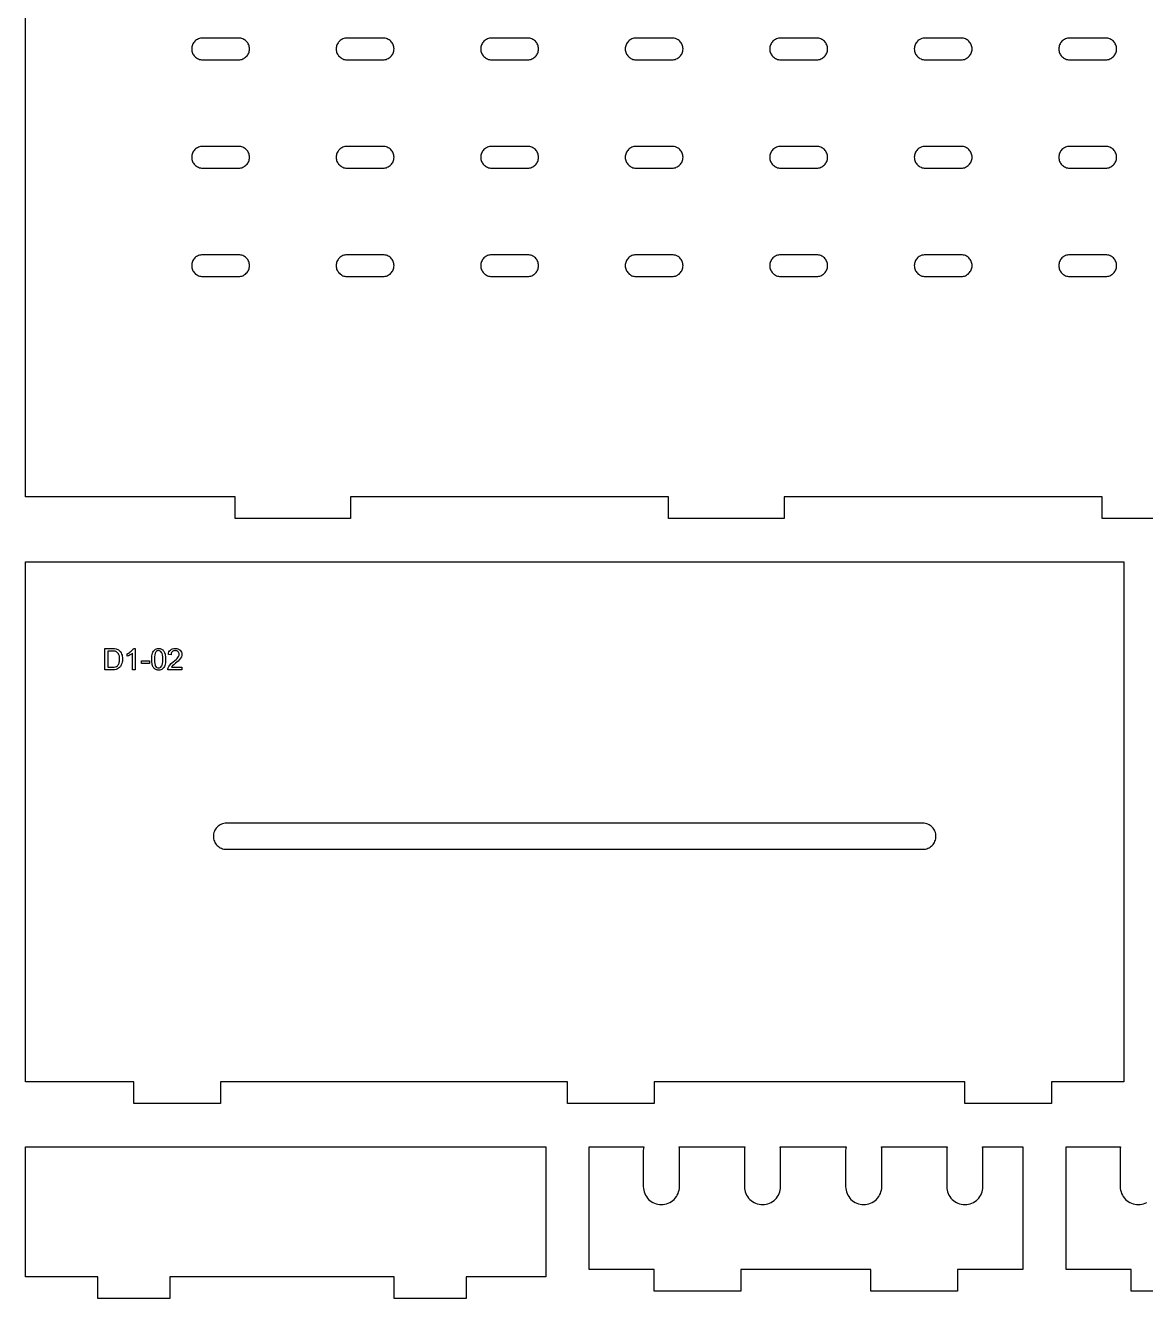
# Model space of a CAD drawing. Header units: millimetres. Extents: x 6 to 577, y -394 to -6.
# Drawn here: x 6 to 161, y -394 to -217.8 of the extents above; entities that cross this region are included whole.
import ezdxf

# ---------------------------------------------------------------- set-up
doc = ezdxf.new("R2010")
doc.units = ezdxf.units.MM
for name, color, linetype in [('cut_inner', 7, 'Continuous'), ('cut_outer', 7, 'Continuous'), ('engrave', 5, 'Continuous')]:
    doc.layers.add(name, color=color, linetype=linetype)

msp = doc.modelspace()

# ---------------------------------------------------------------- linework, layer by layer
at = {"layer": 'cut_inner'}
for points in [[(30.5, -222.5), (35.5, -222.5), (35.65, -222.49), (35.79, -222.47), (35.94, -222.44), (36.07, -222.39), (36.21, -222.32), (36.33, -222.25), (36.45, -222.16), (36.56, -222.06), (36.66, -221.95), (36.75, -221.83), (36.82, -221.71), (36.89, -221.57), (36.94, -221.44), (36.97, -221.29), (36.99, -221.15), (37, -221), (37, -221), (36.99, -220.85), (36.97, -220.71), (36.94, -220.56), (36.89, -220.43), (36.82, -220.29), (36.75, -220.17), (36.66, -220.05), (36.56, -219.94), (36.45, -219.84), (36.33, -219.75), (36.21, -219.68), (36.07, -219.61), (35.94, -219.56), (35.79, -219.53), (35.65, -219.51), (35.5, -219.5), (30.5, -219.5), (30.35, -219.51), (30.21, -219.53), (30.06, -219.56), (29.93, -219.61), (29.79, -219.68), (29.67, -219.75), (29.55, -219.84), (29.44, -219.94), (29.34, -220.05), (29.25, -220.17), (29.18, -220.29), (29.11, -220.43), (29.06, -220.56), (29.03, -220.71), (29.01, -220.85), (29, -221), (29, -221), (29.01, -221.15), (29.03, -221.29), (29.06, -221.44), (29.11, -221.57), (29.18, -221.71), (29.25, -221.83), (29.34, -221.95), (29.44, -222.06), (29.55, -222.16), (29.67, -222.25), (29.79, -222.32), (29.93, -222.39), (30.06, -222.44), (30.21, -222.47), (30.35, -222.49), (30.5, -222.5)], [(50.5, -222.5), (55.5, -222.5), (55.65, -222.49), (55.79, -222.47), (55.94, -222.44), (56.07, -222.39), (56.21, -222.32), (56.33, -222.25), (56.45, -222.16), (56.56, -222.06), (56.66, -221.95), (56.75, -221.83), (56.82, -221.71), (56.89, -221.57), (56.94, -221.44), (56.97, -221.29), (56.99, -221.15), (57, -221), (57, -221), (56.99, -220.85), (56.97, -220.71), (56.94, -220.56), (56.89, -220.43), (56.82, -220.29), (56.75, -220.17), (56.66, -220.05), (56.56, -219.94), (56.45, -219.84), (56.33, -219.75), (56.21, -219.68), (56.07, -219.61), (55.94, -219.56), (55.79, -219.53), (55.65, -219.51), (55.5, -219.5), (50.5, -219.5), (50.35, -219.51), (50.21, -219.53), (50.06, -219.56), (49.93, -219.61), (49.79, -219.68), (49.67, -219.75), (49.55, -219.84), (49.44, -219.94), (49.34, -220.05), (49.25, -220.17), (49.18, -220.29), (49.11, -220.43), (49.06, -220.56), (49.03, -220.71), (49.01, -220.85), (49, -221), (49, -221), (49.01, -221.15), (49.03, -221.29), (49.06, -221.44), (49.11, -221.57), (49.18, -221.71), (49.25, -221.83), (49.34, -221.95), (49.44, -222.06), (49.55, -222.16), (49.67, -222.25), (49.79, -222.32), (49.93, -222.39), (50.06, -222.44), (50.21, -222.47), (50.35, -222.49), (50.5, -222.5)], [(70.5, -222.5), (75.5, -222.5), (75.65, -222.49), (75.79, -222.47), (75.94, -222.44), (76.07, -222.39), (76.21, -222.32), (76.33, -222.25), (76.45, -222.16), (76.56, -222.06), (76.66, -221.95), (76.75, -221.83), (76.82, -221.71), (76.89, -221.57), (76.94, -221.44), (76.97, -221.29), (76.99, -221.15), (77, -221), (77, -221), (76.99, -220.85), (76.97, -220.71), (76.94, -220.56), (76.89, -220.43), (76.82, -220.29), (76.75, -220.17), (76.66, -220.05), (76.56, -219.94), (76.45, -219.84), (76.33, -219.75), (76.21, -219.68), (76.07, -219.61), (75.94, -219.56), (75.79, -219.53), (75.65, -219.51), (75.5, -219.5), (70.5, -219.5), (70.35, -219.51), (70.21, -219.53), (70.06, -219.56), (69.93, -219.61), (69.79, -219.68), (69.67, -219.75), (69.55, -219.84), (69.44, -219.94), (69.34, -220.05), (69.25, -220.17), (69.18, -220.29), (69.11, -220.43), (69.06, -220.56), (69.03, -220.71), (69.01, -220.85), (69, -221), (69, -221), (69.01, -221.15), (69.03, -221.29), (69.06, -221.44), (69.11, -221.57), (69.18, -221.71), (69.25, -221.83), (69.34, -221.95), (69.44, -222.06), (69.55, -222.16), (69.67, -222.25), (69.79, -222.32), (69.93, -222.39), (70.06, -222.44), (70.21, -222.47), (70.35, -222.49), (70.5, -222.5)], [(90.5, -222.5), (95.5, -222.5), (95.65, -222.49), (95.79, -222.47), (95.94, -222.44), (96.07, -222.39), (96.21, -222.32), (96.33, -222.25), (96.45, -222.16), (96.56, -222.06), (96.66, -221.95), (96.75, -221.83), (96.82, -221.71), (96.89, -221.57), (96.94, -221.44), (96.97, -221.29), (96.99, -221.15), (97, -221), (97, -221), (96.99, -220.85), (96.97, -220.71), (96.94, -220.56), (96.89, -220.43), (96.82, -220.29), (96.75, -220.17), (96.66, -220.05), (96.56, -219.94), (96.45, -219.84), (96.33, -219.75), (96.21, -219.68), (96.07, -219.61), (95.94, -219.56), (95.79, -219.53), (95.65, -219.51), (95.5, -219.5), (90.5, -219.5), (90.35, -219.51), (90.21, -219.53), (90.06, -219.56), (89.93, -219.61), (89.79, -219.68), (89.67, -219.75), (89.55, -219.84), (89.44, -219.94), (89.34, -220.05), (89.25, -220.17), (89.18, -220.29), (89.11, -220.43), (89.06, -220.56), (89.03, -220.71), (89.01, -220.85), (89, -221), (89, -221), (89.01, -221.15), (89.03, -221.29), (89.06, -221.44), (89.11, -221.57), (89.18, -221.71), (89.25, -221.83), (89.34, -221.95), (89.44, -222.06), (89.55, -222.16), (89.67, -222.25), (89.79, -222.32), (89.93, -222.39), (90.06, -222.44), (90.21, -222.47), (90.35, -222.49), (90.5, -222.5)], [(110.5, -222.5), (115.5, -222.5), (115.65, -222.49), (115.79, -222.47), (115.94, -222.44), (116.07, -222.39), (116.21, -222.32), (116.33, -222.25), (116.45, -222.16), (116.56, -222.06), (116.66, -221.95), (116.75, -221.83), (116.82, -221.71), (116.89, -221.57), (116.94, -221.44), (116.97, -221.29), (116.99, -221.15), (117, -221), (117, -221), (116.99, -220.85), (116.97, -220.71), (116.94, -220.56), (116.89, -220.43), (116.82, -220.29), (116.75, -220.17), (116.66, -220.05), (116.56, -219.94), (116.45, -219.84), (116.33, -219.75), (116.21, -219.68), (116.07, -219.61), (115.94, -219.56), (115.79, -219.53), (115.65, -219.51), (115.5, -219.5), (110.5, -219.5), (110.35, -219.51), (110.21, -219.53), (110.06, -219.56), (109.93, -219.61), (109.79, -219.68), (109.67, -219.75), (109.55, -219.84), (109.44, -219.94), (109.34, -220.05), (109.25, -220.17), (109.18, -220.29), (109.11, -220.43), (109.06, -220.56), (109.03, -220.71), (109.01, -220.85), (109, -221), (109, -221), (109.01, -221.15), (109.03, -221.29), (109.06, -221.44), (109.11, -221.57), (109.18, -221.71), (109.25, -221.83), (109.34, -221.95), (109.44, -222.06), (109.55, -222.16), (109.67, -222.25), (109.79, -222.32), (109.93, -222.39), (110.06, -222.44), (110.21, -222.47), (110.35, -222.49), (110.5, -222.5)], [(130.5, -222.5), (135.5, -222.5), (135.65, -222.49), (135.79, -222.47), (135.94, -222.44), (136.07, -222.39), (136.21, -222.32), (136.33, -222.25), (136.45, -222.16), (136.56, -222.06), (136.66, -221.95), (136.75, -221.83), (136.82, -221.71), (136.89, -221.57), (136.94, -221.44), (136.97, -221.29), (136.99, -221.15), (137, -221), (137, -221), (136.99, -220.85), (136.97, -220.71), (136.94, -220.56), (136.89, -220.43), (136.82, -220.29), (136.75, -220.17), (136.66, -220.05), (136.56, -219.94), (136.45, -219.84), (136.33, -219.75), (136.21, -219.68), (136.07, -219.61), (135.94, -219.56), (135.79, -219.53), (135.65, -219.51), (135.5, -219.5), (130.5, -219.5), (130.35, -219.51), (130.21, -219.53), (130.06, -219.56), (129.93, -219.61), (129.79, -219.68), (129.67, -219.75), (129.55, -219.84), (129.44, -219.94), (129.34, -220.05), (129.25, -220.17), (129.18, -220.29), (129.11, -220.43), (129.06, -220.56), (129.03, -220.71), (129.01, -220.85), (129, -221), (129, -221), (129.01, -221.15), (129.03, -221.29), (129.06, -221.44), (129.11, -221.57), (129.18, -221.71), (129.25, -221.83), (129.34, -221.95), (129.44, -222.06), (129.55, -222.16), (129.67, -222.25), (129.79, -222.32), (129.93, -222.39), (130.06, -222.44), (130.21, -222.47), (130.35, -222.49), (130.5, -222.5)], [(150.5, -222.5), (155.5, -222.5), (155.65, -222.49), (155.79, -222.47), (155.94, -222.44), (156.07, -222.39), (156.21, -222.32), (156.33, -222.25), (156.45, -222.16), (156.56, -222.06), (156.66, -221.95), (156.75, -221.83), (156.82, -221.71), (156.89, -221.57), (156.94, -221.44), (156.97, -221.29), (156.99, -221.15), (157, -221), (157, -221), (156.99, -220.85), (156.97, -220.71), (156.94, -220.56), (156.89, -220.43), (156.82, -220.29), (156.75, -220.17), (156.66, -220.05), (156.56, -219.94), (156.45, -219.84), (156.33, -219.75), (156.21, -219.68), (156.07, -219.61), (155.94, -219.56), (155.79, -219.53), (155.65, -219.51), (155.5, -219.5), (150.5, -219.5), (150.35, -219.51), (150.21, -219.53), (150.06, -219.56), (149.93, -219.61), (149.79, -219.68), (149.67, -219.75), (149.55, -219.84), (149.44, -219.94), (149.34, -220.05), (149.25, -220.17), (149.18, -220.29), (149.11, -220.43), (149.06, -220.56), (149.03, -220.71), (149.01, -220.85), (149, -221), (149, -221), (149.01, -221.15), (149.03, -221.29), (149.06, -221.44), (149.11, -221.57), (149.18, -221.71), (149.25, -221.83), (149.34, -221.95), (149.44, -222.06), (149.55, -222.16), (149.67, -222.25), (149.79, -222.32), (149.93, -222.39), (150.06, -222.44), (150.21, -222.47), (150.35, -222.49), (150.5, -222.5)], [(30.5, -237.5), (35.5, -237.5), (35.65, -237.49), (35.79, -237.47), (35.94, -237.44), (36.07, -237.39), (36.21, -237.32), (36.33, -237.25), (36.45, -237.16), (36.56, -237.06), (36.66, -236.95), (36.75, -236.83), (36.82, -236.71), (36.89, -236.57), (36.94, -236.44), (36.97, -236.29), (36.99, -236.15), (37, -236), (37, -236), (36.99, -235.85), (36.97, -235.71), (36.94, -235.56), (36.89, -235.43), (36.82, -235.29), (36.75, -235.17), (36.66, -235.05), (36.56, -234.94), (36.45, -234.84), (36.33, -234.75), (36.21, -234.68), (36.07, -234.61), (35.94, -234.56), (35.79, -234.53), (35.65, -234.51), (35.5, -234.5), (30.5, -234.5), (30.35, -234.51), (30.21, -234.53), (30.06, -234.56), (29.93, -234.61), (29.79, -234.68), (29.67, -234.75), (29.55, -234.84), (29.44, -234.94), (29.34, -235.05), (29.25, -235.17), (29.18, -235.29), (29.11, -235.43), (29.06, -235.56), (29.03, -235.71), (29.01, -235.85), (29, -236), (29, -236), (29.01, -236.15), (29.03, -236.29), (29.06, -236.44), (29.11, -236.57), (29.18, -236.71), (29.25, -236.83), (29.34, -236.95), (29.44, -237.06), (29.55, -237.16), (29.67, -237.25), (29.79, -237.32), (29.93, -237.39), (30.06, -237.44), (30.21, -237.47), (30.35, -237.49), (30.5, -237.5)], [(50.5, -237.5), (55.5, -237.5), (55.65, -237.49), (55.79, -237.47), (55.94, -237.44), (56.07, -237.39), (56.21, -237.32), (56.33, -237.25), (56.45, -237.16), (56.56, -237.06), (56.66, -236.95), (56.75, -236.83), (56.82, -236.71), (56.89, -236.57), (56.94, -236.44), (56.97, -236.29), (56.99, -236.15), (57, -236), (57, -236), (56.99, -235.85), (56.97, -235.71), (56.94, -235.56), (56.89, -235.43), (56.82, -235.29), (56.75, -235.17), (56.66, -235.05), (56.56, -234.94), (56.45, -234.84), (56.33, -234.75), (56.21, -234.68), (56.07, -234.61), (55.94, -234.56), (55.79, -234.53), (55.65, -234.51), (55.5, -234.5), (50.5, -234.5), (50.35, -234.51), (50.21, -234.53), (50.06, -234.56), (49.93, -234.61), (49.79, -234.68), (49.67, -234.75), (49.55, -234.84), (49.44, -234.94), (49.34, -235.05), (49.25, -235.17), (49.18, -235.29), (49.11, -235.43), (49.06, -235.56), (49.03, -235.71), (49.01, -235.85), (49, -236), (49, -236), (49.01, -236.15), (49.03, -236.29), (49.06, -236.44), (49.11, -236.57), (49.18, -236.71), (49.25, -236.83), (49.34, -236.95), (49.44, -237.06), (49.55, -237.16), (49.67, -237.25), (49.79, -237.32), (49.93, -237.39), (50.06, -237.44), (50.21, -237.47), (50.35, -237.49), (50.5, -237.5)], [(70.5, -237.5), (75.5, -237.5), (75.65, -237.49), (75.79, -237.47), (75.94, -237.44), (76.07, -237.39), (76.21, -237.32), (76.33, -237.25), (76.45, -237.16), (76.56, -237.06), (76.66, -236.95), (76.75, -236.83), (76.82, -236.71), (76.89, -236.57), (76.94, -236.44), (76.97, -236.29), (76.99, -236.15), (77, -236), (77, -236), (76.99, -235.85), (76.97, -235.71), (76.94, -235.56), (76.89, -235.43), (76.82, -235.29), (76.75, -235.17), (76.66, -235.05), (76.56, -234.94), (76.45, -234.84), (76.33, -234.75), (76.21, -234.68), (76.07, -234.61), (75.94, -234.56), (75.79, -234.53), (75.65, -234.51), (75.5, -234.5), (70.5, -234.5), (70.35, -234.51), (70.21, -234.53), (70.06, -234.56), (69.93, -234.61), (69.79, -234.68), (69.67, -234.75), (69.55, -234.84), (69.44, -234.94), (69.34, -235.05), (69.25, -235.17), (69.18, -235.29), (69.11, -235.43), (69.06, -235.56), (69.03, -235.71), (69.01, -235.85), (69, -236), (69, -236), (69.01, -236.15), (69.03, -236.29), (69.06, -236.44), (69.11, -236.57), (69.18, -236.71), (69.25, -236.83), (69.34, -236.95), (69.44, -237.06), (69.55, -237.16), (69.67, -237.25), (69.79, -237.32), (69.93, -237.39), (70.06, -237.44), (70.21, -237.47), (70.35, -237.49), (70.5, -237.5)], [(90.5, -237.5), (95.5, -237.5), (95.65, -237.49), (95.79, -237.47), (95.94, -237.44), (96.07, -237.39), (96.21, -237.32), (96.33, -237.25), (96.45, -237.16), (96.56, -237.06), (96.66, -236.95), (96.75, -236.83), (96.82, -236.71), (96.89, -236.57), (96.94, -236.44), (96.97, -236.29), (96.99, -236.15), (97, -236), (97, -236), (96.99, -235.85), (96.97, -235.71), (96.94, -235.56), (96.89, -235.43), (96.82, -235.29), (96.75, -235.17), (96.66, -235.05), (96.56, -234.94), (96.45, -234.84), (96.33, -234.75), (96.21, -234.68), (96.07, -234.61), (95.94, -234.56), (95.79, -234.53), (95.65, -234.51), (95.5, -234.5), (90.5, -234.5), (90.35, -234.51), (90.21, -234.53), (90.06, -234.56), (89.93, -234.61), (89.79, -234.68), (89.67, -234.75), (89.55, -234.84), (89.44, -234.94), (89.34, -235.05), (89.25, -235.17), (89.18, -235.29), (89.11, -235.43), (89.06, -235.56), (89.03, -235.71), (89.01, -235.85), (89, -236), (89, -236), (89.01, -236.15), (89.03, -236.29), (89.06, -236.44), (89.11, -236.57), (89.18, -236.71), (89.25, -236.83), (89.34, -236.95), (89.44, -237.06), (89.55, -237.16), (89.67, -237.25), (89.79, -237.32), (89.93, -237.39), (90.06, -237.44), (90.21, -237.47), (90.35, -237.49), (90.5, -237.5)], [(110.5, -237.5), (115.5, -237.5), (115.65, -237.49), (115.79, -237.47), (115.94, -237.44), (116.07, -237.39), (116.21, -237.32), (116.33, -237.25), (116.45, -237.16), (116.56, -237.06), (116.66, -236.95), (116.75, -236.83), (116.82, -236.71), (116.89, -236.57), (116.94, -236.44), (116.97, -236.29), (116.99, -236.15), (117, -236), (117, -236), (116.99, -235.85), (116.97, -235.71), (116.94, -235.56), (116.89, -235.43), (116.82, -235.29), (116.75, -235.17), (116.66, -235.05), (116.56, -234.94), (116.45, -234.84), (116.33, -234.75), (116.21, -234.68), (116.07, -234.61), (115.94, -234.56), (115.79, -234.53), (115.65, -234.51), (115.5, -234.5), (110.5, -234.5), (110.35, -234.51), (110.21, -234.53), (110.06, -234.56), (109.93, -234.61), (109.79, -234.68), (109.67, -234.75), (109.55, -234.84), (109.44, -234.94), (109.34, -235.05), (109.25, -235.17), (109.18, -235.29), (109.11, -235.43), (109.06, -235.56), (109.03, -235.71), (109.01, -235.85), (109, -236), (109, -236), (109.01, -236.15), (109.03, -236.29), (109.06, -236.44), (109.11, -236.57), (109.18, -236.71), (109.25, -236.83), (109.34, -236.95), (109.44, -237.06), (109.55, -237.16), (109.67, -237.25), (109.79, -237.32), (109.93, -237.39), (110.06, -237.44), (110.21, -237.47), (110.35, -237.49), (110.5, -237.5)], [(130.5, -237.5), (135.5, -237.5), (135.65, -237.49), (135.79, -237.47), (135.94, -237.44), (136.07, -237.39), (136.21, -237.32), (136.33, -237.25), (136.45, -237.16), (136.56, -237.06), (136.66, -236.95), (136.75, -236.83), (136.82, -236.71), (136.89, -236.57), (136.94, -236.44), (136.97, -236.29), (136.99, -236.15), (137, -236), (137, -236), (136.99, -235.85), (136.97, -235.71), (136.94, -235.56), (136.89, -235.43), (136.82, -235.29), (136.75, -235.17), (136.66, -235.05), (136.56, -234.94), (136.45, -234.84), (136.33, -234.75), (136.21, -234.68), (136.07, -234.61), (135.94, -234.56), (135.79, -234.53), (135.65, -234.51), (135.5, -234.5), (130.5, -234.5), (130.35, -234.51), (130.21, -234.53), (130.06, -234.56), (129.93, -234.61), (129.79, -234.68), (129.67, -234.75), (129.55, -234.84), (129.44, -234.94), (129.34, -235.05), (129.25, -235.17), (129.18, -235.29), (129.11, -235.43), (129.06, -235.56), (129.03, -235.71), (129.01, -235.85), (129, -236), (129, -236), (129.01, -236.15), (129.03, -236.29), (129.06, -236.44), (129.11, -236.57), (129.18, -236.71), (129.25, -236.83), (129.34, -236.95), (129.44, -237.06), (129.55, -237.16), (129.67, -237.25), (129.79, -237.32), (129.93, -237.39), (130.06, -237.44), (130.21, -237.47), (130.35, -237.49), (130.5, -237.5)], [(150.5, -237.5), (155.5, -237.5), (155.65, -237.49), (155.79, -237.47), (155.94, -237.44), (156.07, -237.39), (156.21, -237.32), (156.33, -237.25), (156.45, -237.16), (156.56, -237.06), (156.66, -236.95), (156.75, -236.83), (156.82, -236.71), (156.89, -236.57), (156.94, -236.44), (156.97, -236.29), (156.99, -236.15), (157, -236), (157, -236), (156.99, -235.85), (156.97, -235.71), (156.94, -235.56), (156.89, -235.43), (156.82, -235.29), (156.75, -235.17), (156.66, -235.05), (156.56, -234.94), (156.45, -234.84), (156.33, -234.75), (156.21, -234.68), (156.07, -234.61), (155.94, -234.56), (155.79, -234.53), (155.65, -234.51), (155.5, -234.5), (150.5, -234.5), (150.35, -234.51), (150.21, -234.53), (150.06, -234.56), (149.93, -234.61), (149.79, -234.68), (149.67, -234.75), (149.55, -234.84), (149.44, -234.94), (149.34, -235.05), (149.25, -235.17), (149.18, -235.29), (149.11, -235.43), (149.06, -235.56), (149.03, -235.71), (149.01, -235.85), (149, -236), (149, -236), (149.01, -236.15), (149.03, -236.29), (149.06, -236.44), (149.11, -236.57), (149.18, -236.71), (149.25, -236.83), (149.34, -236.95), (149.44, -237.06), (149.55, -237.16), (149.67, -237.25), (149.79, -237.32), (149.93, -237.39), (150.06, -237.44), (150.21, -237.47), (150.35, -237.49), (150.5, -237.5)], [(30.5, -252.5), (35.5, -252.5), (35.65, -252.49), (35.79, -252.47), (35.94, -252.44), (36.07, -252.39), (36.21, -252.32), (36.33, -252.25), (36.45, -252.16), (36.56, -252.06), (36.66, -251.95), (36.75, -251.83), (36.82, -251.71), (36.89, -251.57), (36.94, -251.44), (36.97, -251.29), (36.99, -251.15), (37, -251), (37, -251), (36.99, -250.85), (36.97, -250.71), (36.94, -250.56), (36.89, -250.43), (36.82, -250.29), (36.75, -250.17), (36.66, -250.05), (36.56, -249.94), (36.45, -249.84), (36.33, -249.75), (36.21, -249.68), (36.07, -249.61), (35.94, -249.56), (35.79, -249.53), (35.65, -249.51), (35.5, -249.5), (30.5, -249.5), (30.35, -249.51), (30.21, -249.53), (30.06, -249.56), (29.93, -249.61), (29.79, -249.68), (29.67, -249.75), (29.55, -249.84), (29.44, -249.94), (29.34, -250.05), (29.25, -250.17), (29.18, -250.29), (29.11, -250.43), (29.06, -250.56), (29.03, -250.71), (29.01, -250.85), (29, -251), (29, -251), (29.01, -251.15), (29.03, -251.29), (29.06, -251.44), (29.11, -251.57), (29.18, -251.71), (29.25, -251.83), (29.34, -251.95), (29.44, -252.06), (29.55, -252.16), (29.67, -252.25), (29.79, -252.32), (29.93, -252.39), (30.06, -252.44), (30.21, -252.47), (30.35, -252.49), (30.5, -252.5)], [(50.5, -252.5), (55.5, -252.5), (55.65, -252.49), (55.79, -252.47), (55.94, -252.44), (56.07, -252.39), (56.21, -252.32), (56.33, -252.25), (56.45, -252.16), (56.56, -252.06), (56.66, -251.95), (56.75, -251.83), (56.82, -251.71), (56.89, -251.57), (56.94, -251.44), (56.97, -251.29), (56.99, -251.15), (57, -251), (57, -251), (56.99, -250.85), (56.97, -250.71), (56.94, -250.56), (56.89, -250.43), (56.82, -250.29), (56.75, -250.17), (56.66, -250.05), (56.56, -249.94), (56.45, -249.84), (56.33, -249.75), (56.21, -249.68), (56.07, -249.61), (55.94, -249.56), (55.79, -249.53), (55.65, -249.51), (55.5, -249.5), (50.5, -249.5), (50.35, -249.51), (50.21, -249.53), (50.06, -249.56), (49.93, -249.61), (49.79, -249.68), (49.67, -249.75), (49.55, -249.84), (49.44, -249.94), (49.34, -250.05), (49.25, -250.17), (49.18, -250.29), (49.11, -250.43), (49.06, -250.56), (49.03, -250.71), (49.01, -250.85), (49, -251), (49, -251), (49.01, -251.15), (49.03, -251.29), (49.06, -251.44), (49.11, -251.57), (49.18, -251.71), (49.25, -251.83), (49.34, -251.95), (49.44, -252.06), (49.55, -252.16), (49.67, -252.25), (49.79, -252.32), (49.93, -252.39), (50.06, -252.44), (50.21, -252.47), (50.35, -252.49), (50.5, -252.5)], [(70.5, -252.5), (75.5, -252.5), (75.65, -252.49), (75.79, -252.47), (75.94, -252.44), (76.07, -252.39), (76.21, -252.32), (76.33, -252.25), (76.45, -252.16), (76.56, -252.06), (76.66, -251.95), (76.75, -251.83), (76.82, -251.71), (76.89, -251.57), (76.94, -251.44), (76.97, -251.29), (76.99, -251.15), (77, -251), (77, -251), (76.99, -250.85), (76.97, -250.71), (76.94, -250.56), (76.89, -250.43), (76.82, -250.29), (76.75, -250.17), (76.66, -250.05), (76.56, -249.94), (76.45, -249.84), (76.33, -249.75), (76.21, -249.68), (76.07, -249.61), (75.94, -249.56), (75.79, -249.53), (75.65, -249.51), (75.5, -249.5), (70.5, -249.5), (70.35, -249.51), (70.21, -249.53), (70.06, -249.56), (69.93, -249.61), (69.79, -249.68), (69.67, -249.75), (69.55, -249.84), (69.44, -249.94), (69.34, -250.05), (69.25, -250.17), (69.18, -250.29), (69.11, -250.43), (69.06, -250.56), (69.03, -250.71), (69.01, -250.85), (69, -251), (69, -251), (69.01, -251.15), (69.03, -251.29), (69.06, -251.44), (69.11, -251.57), (69.18, -251.71), (69.25, -251.83), (69.34, -251.95), (69.44, -252.06), (69.55, -252.16), (69.67, -252.25), (69.79, -252.32), (69.93, -252.39), (70.06, -252.44), (70.21, -252.47), (70.35, -252.49), (70.5, -252.5)], [(90.5, -252.5), (95.5, -252.5), (95.65, -252.49), (95.79, -252.47), (95.94, -252.44), (96.07, -252.39), (96.21, -252.32), (96.33, -252.25), (96.45, -252.16), (96.56, -252.06), (96.66, -251.95), (96.75, -251.83), (96.82, -251.71), (96.89, -251.57), (96.94, -251.44), (96.97, -251.29), (96.99, -251.15), (97, -251), (97, -251), (96.99, -250.85), (96.97, -250.71), (96.94, -250.56), (96.89, -250.43), (96.82, -250.29), (96.75, -250.17), (96.66, -250.05), (96.56, -249.94), (96.45, -249.84), (96.33, -249.75), (96.21, -249.68), (96.07, -249.61), (95.94, -249.56), (95.79, -249.53), (95.65, -249.51), (95.5, -249.5), (90.5, -249.5), (90.35, -249.51), (90.21, -249.53), (90.06, -249.56), (89.93, -249.61), (89.79, -249.68), (89.67, -249.75), (89.55, -249.84), (89.44, -249.94), (89.34, -250.05), (89.25, -250.17), (89.18, -250.29), (89.11, -250.43), (89.06, -250.56), (89.03, -250.71), (89.01, -250.85), (89, -251), (89, -251), (89.01, -251.15), (89.03, -251.29), (89.06, -251.44), (89.11, -251.57), (89.18, -251.71), (89.25, -251.83), (89.34, -251.95), (89.44, -252.06), (89.55, -252.16), (89.67, -252.25), (89.79, -252.32), (89.93, -252.39), (90.06, -252.44), (90.21, -252.47), (90.35, -252.49), (90.5, -252.5)], [(110.5, -252.5), (115.5, -252.5), (115.65, -252.49), (115.79, -252.47), (115.94, -252.44), (116.07, -252.39), (116.21, -252.32), (116.33, -252.25), (116.45, -252.16), (116.56, -252.06), (116.66, -251.95), (116.75, -251.83), (116.82, -251.71), (116.89, -251.57), (116.94, -251.44), (116.97, -251.29), (116.99, -251.15), (117, -251), (117, -251), (116.99, -250.85), (116.97, -250.71), (116.94, -250.56), (116.89, -250.43), (116.82, -250.29), (116.75, -250.17), (116.66, -250.05), (116.56, -249.94), (116.45, -249.84), (116.33, -249.75), (116.21, -249.68), (116.07, -249.61), (115.94, -249.56), (115.79, -249.53), (115.65, -249.51), (115.5, -249.5), (110.5, -249.5), (110.35, -249.51), (110.21, -249.53), (110.06, -249.56), (109.93, -249.61), (109.79, -249.68), (109.67, -249.75), (109.55, -249.84), (109.44, -249.94), (109.34, -250.05), (109.25, -250.17), (109.18, -250.29), (109.11, -250.43), (109.06, -250.56), (109.03, -250.71), (109.01, -250.85), (109, -251), (109, -251), (109.01, -251.15), (109.03, -251.29), (109.06, -251.44), (109.11, -251.57), (109.18, -251.71), (109.25, -251.83), (109.34, -251.95), (109.44, -252.06), (109.55, -252.16), (109.67, -252.25), (109.79, -252.32), (109.93, -252.39), (110.06, -252.44), (110.21, -252.47), (110.35, -252.49), (110.5, -252.5)], [(130.5, -252.5), (135.5, -252.5), (135.65, -252.49), (135.79, -252.47), (135.94, -252.44), (136.07, -252.39), (136.21, -252.32), (136.33, -252.25), (136.45, -252.16), (136.56, -252.06), (136.66, -251.95), (136.75, -251.83), (136.82, -251.71), (136.89, -251.57), (136.94, -251.44), (136.97, -251.29), (136.99, -251.15), (137, -251), (137, -251), (136.99, -250.85), (136.97, -250.71), (136.94, -250.56), (136.89, -250.43), (136.82, -250.29), (136.75, -250.17), (136.66, -250.05), (136.56, -249.94), (136.45, -249.84), (136.33, -249.75), (136.21, -249.68), (136.07, -249.61), (135.94, -249.56), (135.79, -249.53), (135.65, -249.51), (135.5, -249.5), (130.5, -249.5), (130.35, -249.51), (130.21, -249.53), (130.06, -249.56), (129.93, -249.61), (129.79, -249.68), (129.67, -249.75), (129.55, -249.84), (129.44, -249.94), (129.34, -250.05), (129.25, -250.17), (129.18, -250.29), (129.11, -250.43), (129.06, -250.56), (129.03, -250.71), (129.01, -250.85), (129, -251), (129, -251), (129.01, -251.15), (129.03, -251.29), (129.06, -251.44), (129.11, -251.57), (129.18, -251.71), (129.25, -251.83), (129.34, -251.95), (129.44, -252.06), (129.55, -252.16), (129.67, -252.25), (129.79, -252.32), (129.93, -252.39), (130.06, -252.44), (130.21, -252.47), (130.35, -252.49), (130.5, -252.5)], [(150.5, -252.5), (155.5, -252.5), (155.65, -252.49), (155.79, -252.47), (155.94, -252.44), (156.07, -252.39), (156.21, -252.32), (156.33, -252.25), (156.45, -252.16), (156.56, -252.06), (156.66, -251.95), (156.75, -251.83), (156.82, -251.71), (156.89, -251.57), (156.94, -251.44), (156.97, -251.29), (156.99, -251.15), (157, -251), (157, -251), (156.99, -250.85), (156.97, -250.71), (156.94, -250.56), (156.89, -250.43), (156.82, -250.29), (156.75, -250.17), (156.66, -250.05), (156.56, -249.94), (156.45, -249.84), (156.33, -249.75), (156.21, -249.68), (156.07, -249.61), (155.94, -249.56), (155.79, -249.53), (155.65, -249.51), (155.5, -249.5), (150.5, -249.5), (150.35, -249.51), (150.21, -249.53), (150.06, -249.56), (149.93, -249.61), (149.79, -249.68), (149.67, -249.75), (149.55, -249.84), (149.44, -249.94), (149.34, -250.05), (149.25, -250.17), (149.18, -250.29), (149.11, -250.43), (149.06, -250.56), (149.03, -250.71), (149.01, -250.85), (149, -251), (149, -251), (149.01, -251.15), (149.03, -251.29), (149.06, -251.44), (149.11, -251.57), (149.18, -251.71), (149.25, -251.83), (149.34, -251.95), (149.44, -252.06), (149.55, -252.16), (149.67, -252.25), (149.79, -252.32), (149.93, -252.39), (150.06, -252.44), (150.21, -252.47), (150.35, -252.49), (150.5, -252.5)], [(33.8, -331.8), (130.2, -331.8), (130.38, -331.79), (130.55, -331.77), (130.72, -331.72), (130.89, -331.66), (131.05, -331.59), (131.2, -331.5), (131.34, -331.39), (131.47, -331.27), (131.59, -331.14), (131.7, -331), (131.79, -330.85), (131.86, -330.69), (131.92, -330.52), (131.97, -330.35), (131.99, -330.18), (132, -330), (132, -330), (131.99, -329.82), (131.97, -329.65), (131.92, -329.48), (131.86, -329.31), (131.79, -329.15), (131.7, -329), (131.59, -328.86), (131.47, -328.73), (131.34, -328.61), (131.2, -328.5), (131.05, -328.41), (130.89, -328.34), (130.72, -328.28), (130.55, -328.23), (130.38, -328.21), (130.2, -328.2), (33.8, -328.2), (33.62, -328.21), (33.45, -328.23), (33.28, -328.28), (33.11, -328.34), (32.95, -328.41), (32.8, -328.5), (32.66, -328.61), (32.53, -328.73), (32.41, -328.86), (32.3, -329), (32.21, -329.15), (32.14, -329.31), (32.08, -329.48), (32.03, -329.65), (32.01, -329.82), (32, -330), (32, -330), (32.01, -330.18), (32.03, -330.35), (32.08, -330.52), (32.14, -330.69), (32.21, -330.85), (32.3, -331), (32.41, -331.14), (32.53, -331.27), (32.66, -331.39), (32.8, -331.5), (32.95, -331.59), (33.11, -331.66), (33.28, -331.72), (33.45, -331.77), (33.62, -331.79), (33.8, -331.8)]]:
    msp.add_lwpolyline(points, close=True, dxfattribs=at)
at = {"layer": 'cut_outer'}
for points in [[(51, -286), (35, -286), (35, -283), (6, -283), (6, -6), (260, -6), (260, -283), (231, -283), (231, -286), (215, -286), (215, -283), (171, -283), (171, -286), (155, -286), (155, -283), (111, -283), (111, -286), (95, -286), (95, -283), (51, -283)], [(33, -367), (21, -367), (21, -364), (6, -364), (6, -292), (158, -292), (158, -364), (148, -364), (148, -367), (136, -367), (136, -364), (93, -364), (93, -367), (81, -367), (81, -364), (33, -364)], [(26, -394), (16, -394), (16, -391), (6, -391), (6, -373), (78, -373), (78, -391), (67, -391), (67, -394), (57, -394), (57, -391), (26, -391)], [(93, -393), (93, -390), (84, -390), (84, -373), (91.55, -373), (91.55, -373.01), (91.51, -373.25), (91.5, -373.5), (91.5, -378.5), (91.51, -378.75), (91.55, -378.99), (91.61, -379.23), (91.69, -379.46), (91.8, -379.68), (91.92, -379.89), (92.07, -380.09), (92.23, -380.27), (92.41, -380.43), (92.61, -380.58), (92.82, -380.7), (93.04, -380.81), (93.27, -380.89), (93.51, -380.95), (93.75, -380.99), (94, -381), (94.25, -380.99), (94.49, -380.95), (94.73, -380.89), (94.96, -380.81), (95.18, -380.7), (95.39, -380.58), (95.59, -380.43), (95.77, -380.27), (95.93, -380.09), (96.08, -379.89), (96.2, -379.68), (96.31, -379.46), (96.39, -379.23), (96.45, -378.99), (96.49, -378.75), (96.5, -378.5), (96.5, -373.5), (96.49, -373.25), (96.45, -373.01), (96.45, -373), (105.55, -373), (105.55, -373.01), (105.51, -373.25), (105.5, -373.5), (105.5, -378.5), (105.51, -378.75), (105.55, -378.99), (105.61, -379.23), (105.69, -379.46), (105.8, -379.68), (105.92, -379.89), (106.07, -380.09), (106.23, -380.27), (106.41, -380.43), (106.61, -380.58), (106.82, -380.7), (107.04, -380.81), (107.27, -380.89), (107.51, -380.95), (107.75, -380.99), (108, -381), (108.25, -380.99), (108.49, -380.95), (108.73, -380.89), (108.96, -380.81), (109.18, -380.7), (109.39, -380.58), (109.59, -380.43), (109.77, -380.27), (109.93, -380.09), (110.08, -379.89), (110.2, -379.68), (110.31, -379.46), (110.39, -379.23), (110.45, -378.99), (110.49, -378.75), (110.5, -378.5), (110.5, -373.5), (110.49, -373.25), (110.45, -373.01), (110.45, -373), (119.55, -373), (119.55, -373.01), (119.51, -373.25), (119.5, -373.5), (119.5, -378.5), (119.51, -378.75), (119.55, -378.99), (119.61, -379.23), (119.69, -379.46), (119.8, -379.68), (119.92, -379.89), (120.07, -380.09), (120.23, -380.27), (120.41, -380.43), (120.61, -380.58), (120.82, -380.7), (121.04, -380.81), (121.27, -380.89), (121.51, -380.95), (121.75, -380.99), (122, -381), (122.25, -380.99), (122.49, -380.95), (122.73, -380.89), (122.96, -380.81), (123.18, -380.7), (123.39, -380.58), (123.59, -380.43), (123.77, -380.27), (123.93, -380.09), (124.08, -379.89), (124.2, -379.68), (124.31, -379.46), (124.39, -379.23), (124.45, -378.99), (124.49, -378.75), (124.5, -378.5), (124.5, -373.5), (124.49, -373.25), (124.45, -373.01), (124.45, -373), (133.55, -373), (133.55, -373.01), (133.51, -373.25), (133.5, -373.5), (133.5, -378.5), (133.51, -378.75), (133.55, -378.99), (133.61, -379.23), (133.69, -379.46), (133.8, -379.68), (133.92, -379.89), (134.07, -380.09), (134.23, -380.27), (134.41, -380.43), (134.61, -380.58), (134.82, -380.7), (135.04, -380.81), (135.27, -380.89), (135.51, -380.95), (135.75, -380.99), (136, -381), (136.25, -380.99), (136.49, -380.95), (136.73, -380.89), (136.96, -380.81), (137.18, -380.7), (137.39, -380.58), (137.59, -380.43), (137.77, -380.27), (137.93, -380.09), (138.08, -379.89), (138.2, -379.68), (138.31, -379.46), (138.39, -379.23), (138.45, -378.99), (138.49, -378.75), (138.5, -378.5), (138.5, -373.5), (138.49, -373.25), (138.45, -373.01), (138.45, -373), (144, -373), (144, -390), (135, -390), (135, -393), (123, -393), (123, -390), (105, -390), (105, -393)]]:
    msp.add_lwpolyline(points, close=True, dxfattribs=at)
msp.add_lwpolyline([(171, -393), (159, -393), (159, -390), (150, -390), (150, -373), (157.55, -373), (157.55, -373.01), (157.51, -373.25), (157.5, -373.5), (157.5, -378.5), (157.51, -378.75), (157.55, -378.99), (157.61, -379.23), (157.69, -379.46), (157.8, -379.68), (157.92, -379.89), (158.07, -380.09), (158.23, -380.27), (158.41, -380.43), (158.61, -380.58), (158.82, -380.7), (159.04, -380.81), (159.27, -380.89), (159.51, -380.95), (159.75, -380.99), (160, -381), (160.25, -380.99), (160.49, -380.95), (160.73, -380.89), (160.96, -380.81), (161.18, -380.7)], dxfattribs=at)
at = {"layer": 'engrave'}
for points in [[(17, -306.95), (17, -304.01), (18.01, -304.01), (18.31, -304.02), (18.54, -304.05), (18.66, -304.09), (18.77, -304.14), (18.87, -304.19), (18.97, -304.26), (19.07, -304.37), (19.17, -304.49), (19.25, -304.62), (19.31, -304.77), (19.36, -304.92), (19.4, -305.09), (19.42, -305.27), (19.43, -305.46), (19.42, -305.63), (19.41, -305.78), (19.38, -305.92), (19.35, -306.06), (19.26, -306.29), (19.21, -306.4), (19.15, -306.49), (19.02, -306.64), (18.88, -306.75), (18.72, -306.84), (18.53, -306.9), (18.31, -306.94), (18.06, -306.95), (17, -306.95)], [(17.39, -306.6), (18.02, -306.6), (18.28, -306.59), (18.47, -306.55), (18.62, -306.48), (18.74, -306.4), (18.8, -306.32), (18.86, -306.23), (18.91, -306.14), (18.95, -306.03), (18.98, -305.9), (19.01, -305.77), (19.02, -305.62), (19.03, -305.46), (19.02, -305.24), (18.99, -305.05), (18.94, -304.89), (18.88, -304.75), (18.8, -304.64), (18.71, -304.54), (18.61, -304.47), (18.51, -304.42), (18.42, -304.39), (18.31, -304.37), (18.01, -304.36), (17.39, -304.36), (17.39, -306.6)], [(21.18, -306.95), (20.82, -306.95), (20.82, -304.65), (20.67, -304.78), (20.47, -304.9), (20.27, -305.01), (20.09, -305.09), (20.09, -304.74), (20.24, -304.66), (20.38, -304.58), (20.51, -304.49), (20.62, -304.39), (20.73, -304.29), (20.82, -304.19), (20.89, -304.1), (20.94, -304), (21.18, -304), (21.18, -306.95)], [(23.47, -305.5), (23.47, -305.25), (23.49, -305.03), (23.53, -304.83), (23.57, -304.66), (23.63, -304.51), (23.71, -304.38), (23.79, -304.27), (23.89, -304.17), (24.01, -304.1), (24.13, -304.04), (24.27, -304.01), (24.42, -304), (24.54, -304.01), (24.65, -304.02), (24.75, -304.05), (24.84, -304.1), (24.92, -304.15), (25, -304.21), (25.07, -304.29), (25.13, -304.37), (25.19, -304.46), (25.24, -304.57), (25.32, -304.81), (25.35, -304.95), (25.37, -305.11), (25.38, -305.5), (25.38, -305.75), (25.36, -305.97), (25.32, -306.16), (25.28, -306.34), (25.22, -306.49), (25.14, -306.62), (25.06, -306.73), (24.96, -306.83), (24.85, -306.9), (24.72, -306.96), (24.58, -306.99), (24.42, -307), (24.32, -307), (24.22, -306.98), (24.13, -306.96), (24.05, -306.92), (23.97, -306.88), (23.89, -306.83), (23.82, -306.77), (23.76, -306.7), (23.69, -306.6), (23.63, -306.48), (23.58, -306.36), (23.54, -306.21), (23.51, -306.06), (23.49, -305.89), (23.47, -305.5)], [(23.84, -305.5), (23.85, -305.83), (23.88, -306.1), (23.93, -306.31), (23.97, -306.4), (24.01, -306.46), (24.1, -306.57), (24.2, -306.64), (24.31, -306.69), (24.42, -306.7), (24.54, -306.69), (24.65, -306.64), (24.75, -306.57), (24.84, -306.46), (24.88, -306.4), (24.92, -306.31), (24.97, -306.1), (25, -305.83), (25.01, -305.5), (25, -305.17), (24.97, -304.9), (24.92, -304.69), (24.88, -304.6), (24.84, -304.54), (24.75, -304.43), (24.65, -304.36), (24.54, -304.31), (24.42, -304.3), (24.3, -304.31), (24.2, -304.35), (24.1, -304.42), (24.02, -304.51), (23.98, -304.58), (23.94, -304.67), (23.88, -304.89), (23.85, -305.17), (23.84, -305.5)], [(27.65, -306.6), (27.65, -306.95), (25.7, -306.95), (25.71, -306.82), (25.75, -306.7), (25.79, -306.6), (25.84, -306.5), (25.98, -306.31), (26.18, -306.1), (26.45, -305.86), (26.67, -305.68), (26.86, -305.51), (27, -305.37), (27.1, -305.24), (27.18, -305.13), (27.23, -305.02), (27.26, -304.91), (27.27, -304.81), (27.26, -304.7), (27.23, -304.61), (27.18, -304.52), (27.12, -304.45), (27.03, -304.38), (26.94, -304.34), (26.83, -304.31), (26.72, -304.3), (26.59, -304.31), (26.48, -304.34), (26.39, -304.39), (26.3, -304.45), (26.23, -304.54), (26.18, -304.64), (26.15, -304.76), (26.14, -304.89), (25.77, -304.85), (25.8, -304.65), (25.86, -304.48), (25.95, -304.34), (26.06, -304.22), (26.19, -304.12), (26.35, -304.05), (26.53, -304.01), (26.73, -304), (26.93, -304.01), (27.1, -304.06), (27.26, -304.13), (27.39, -304.23), (27.5, -304.36), (27.58, -304.5), (27.63, -304.65), (27.64, -304.82), (27.62, -304.99), (27.57, -305.16), (27.47, -305.34), (27.33, -305.52), (27.11, -305.74), (26.77, -306.04), (26.51, -306.27), (26.36, -306.41), (26.27, -306.51), (26.2, -306.6), (27.65, -306.6)], [(22.06, -306.07), (22.06, -305.71), (23.17, -305.71), (23.17, -306.07), (22.06, -306.07)]]:
    msp.add_lwpolyline(points, close=True, dxfattribs=at)

doc.saveas('drawing.dxf')
